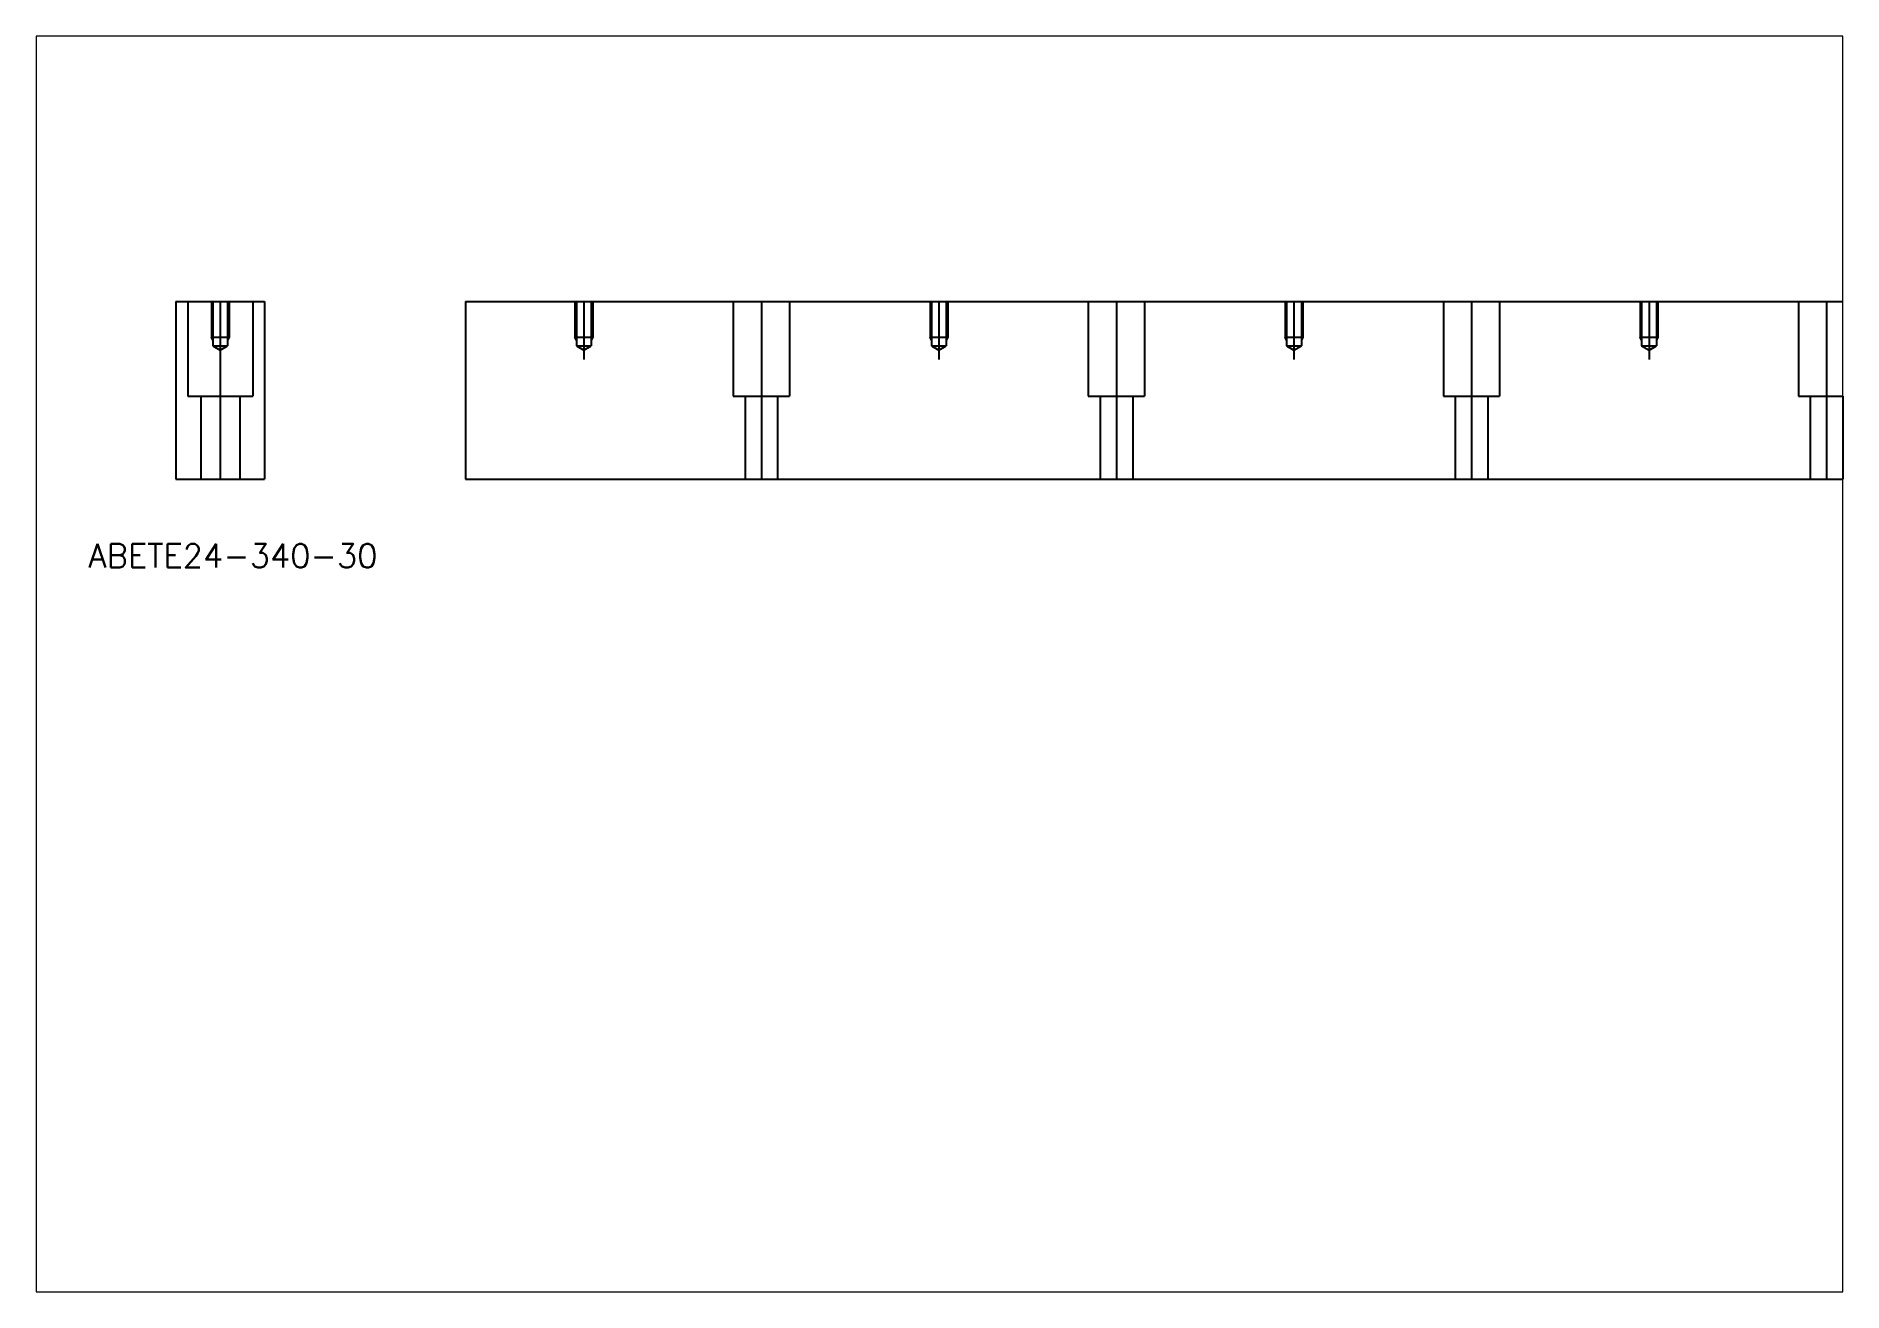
# Paper-space layout 'レイアウト1' of a CAD drawing. Extents: x 1.12 to 10.1, y 0.78 to 7.02.
# The model-space entities are those that its viewports show. They can reach past a viewport. Long polylines and large blocks are cut down to what shows.
import ezdxf

# ---------------------------------------------------------------- set-up
doc = ezdxf.new("R2010")
doc.units = 0
doc.header["$MEASUREMENT"] = 0
doc.linetypes.add('CENTER', pattern=[17.5, 13, -1.5, 1.5, -1.5])
doc.linetypes.add('DASHED', pattern=[3.5, 2, -1.5])
doc.layers.get('0').update_dxf_attribs({"linetype": 'CONTINUOUS'})
doc.layers.add('CENTER', color=1, linetype='CENTER')
doc.styles.get("Standard").update_dxf_attribs({"font": 'txt.shx', "bigfont": '@extfont2.shx'})

msp = doc.modelspace()

# ---------------------------------------------------------------- linework, layer by layer
at = {"color": 7, "linetype": 'Continuous'}
for p, q in [((19.46, 166.25), (19.46, 136.25)), ((19.46, 166.25), (34.46, 166.25)), ((34.46, 166.25), (34.46, 136.25)), ((68.4, 166.25), (408.4, 166.25)), ((68.4, 166.25), (68.4, 136.25)), ((19.46, 136.25), (34.46, 136.25)), ((68.4, 136.25), (408.4, 136.25))]:
    msp.add_line(p, q, dxfattribs=at)
at = {"color": 3, "linetype": 'DASHED'}
for p, q in [((21.46, 166.25), (21.46, 150.25)), ((25.46, 166.25), (25.46, 160.25)), ((25.71, 166.25), (25.71, 158.75)), ((28.21, 166.25), (28.21, 158.75)), ((28.46, 166.25), (28.46, 160.25)), ((32.46, 166.25), (32.46, 150.25)), ((86.9, 166.25), (86.9, 160.25)), ((87.15, 166.25), (87.15, 158.75)), ((89.65, 166.25), (89.65, 158.75)), ((89.9, 166.25), (89.9, 160.25)), ((113.65, 166.25), (113.65, 150.25)), ((123.15, 166.25), (123.15, 150.25)), ((146.9, 166.25), (146.9, 160.25)), ((147.15, 166.25), (147.15, 158.75)), ((149.65, 166.25), (149.65, 158.75)), ((149.9, 166.25), (149.9, 160.25)), ((173.65, 166.25), (173.65, 150.25)), ((183.15, 166.25), (183.15, 150.25)), ((206.9, 166.25), (206.9, 160.25)), ((207.15, 166.25), (207.15, 158.75)), ((209.65, 166.25), (209.65, 158.75)), ((209.9, 166.25), (209.9, 160.25)), ((233.65, 166.25), (233.65, 150.25)), ((243.15, 166.25), (243.15, 150.25)), ((266.9, 166.25), (266.9, 160.25)), ((267.15, 166.25), (267.15, 158.75)), ((269.65, 166.25), (269.65, 158.75)), ((269.9, 166.25), (269.9, 160.25)), ((293.65, 166.25), (293.65, 150.25)), ((25.71, 159.75), (25.46, 160.25)), ((25.46, 160.25), (28.46, 160.25)), ((28.46, 160.25), (28.21, 159.75)), ((86.9, 160.25), (89.9, 160.25)), ((87.15, 159.75), (86.9, 160.25)), ((89.9, 160.25), (89.65, 159.75)), ((147.15, 159.75), (146.9, 160.25)), ((146.9, 160.25), (149.9, 160.25)), ((149.9, 160.25), (149.65, 159.75)), ((207.15, 159.75), (206.9, 160.25)), ((206.9, 160.25), (209.9, 160.25)), ((209.9, 160.25), (209.65, 159.75)), ((267.15, 159.75), (266.9, 160.25)), ((266.9, 160.25), (269.9, 160.25)), ((269.9, 160.25), (269.65, 159.75)), ((25.71, 158.75), (26.96, 158.02)), ((25.71, 158.75), (28.21, 158.75)), ((26.96, 158.02), (28.21, 158.75)), ((87.15, 158.75), (89.65, 158.75)), ((87.15, 158.75), (88.4, 158.02)), ((88.4, 158.02), (89.65, 158.75)), ((147.15, 158.75), (148.4, 158.02)), ((147.15, 158.75), (149.65, 158.75)), ((148.4, 158.02), (149.65, 158.75)), ((207.15, 158.75), (208.4, 158.02)), ((207.15, 158.75), (209.65, 158.75)), ((208.4, 158.02), (209.65, 158.75)), ((267.15, 158.75), (268.4, 158.02)), ((267.15, 158.75), (269.65, 158.75)), ((268.4, 158.02), (269.65, 158.75)), ((21.46, 150.25), (32.46, 150.25)), ((23.66, 150.25), (23.66, 136.25)), ((30.26, 150.25), (30.26, 136.25)), ((113.65, 150.25), (123.15, 150.25)), ((115.65, 150.25), (115.65, 136.25)), ((121.15, 150.25), (121.15, 136.25)), ((173.65, 150.25), (183.15, 150.25)), ((175.65, 150.25), (175.65, 136.25)), ((181.15, 150.25), (181.15, 136.25)), ((233.65, 150.25), (243.15, 150.25)), ((235.65, 150.25), (235.65, 136.25)), ((241.15, 150.25), (241.15, 136.25)), ((293.65, 150.25), (303.15, 150.25)), ((295.65, 150.25), (295.65, 136.25)), ((301.15, 150.25), (301.15, 136.25))]:
    msp.add_line(p, q, dxfattribs=at)
at = {"layer": 'CENTER', "color": 1, "linetype": 'CENTER'}
for p, q in [((26.96, 166.25), (26.96, 136.25)), ((88.4, 166.25), (88.4, 156.45)), ((118.4, 166.25), (118.4, 136.25)), ((148.4, 166.25), (148.4, 156.45)), ((178.4, 166.25), (178.4, 136.25)), ((208.4, 166.25), (208.4, 156.45)), ((238.4, 166.25), (238.4, 136.25)), ((268.4, 166.25), (268.4, 156.45)), ((298.4, 166.25), (298.4, 136.25))]:
    msp.add_line(p, q, dxfattribs=at)

# ---------------------------------------------------------------- texts
at = {"color": 7, "linetype": 'Continuous'}
msp.add_text('ABETE24-340-30', height=4, dxfattribs=at).set_placement((4.68, 121.3))

psp = doc.layouts.new('レイアウト1')

# ---------------------------------------------------------------- viewports
at = {"layer": '0', "color": 7, "linetype": 'Continuous', "view_target_point": (148.5, 105)}
psp.add_viewport(center=(5.6137, 3.9021), size=(8.982, 6.243333), view_center_point=(0, 0), view_height=212.214411, dxfattribs=at)

doc.saveas('drawing.dxf')
